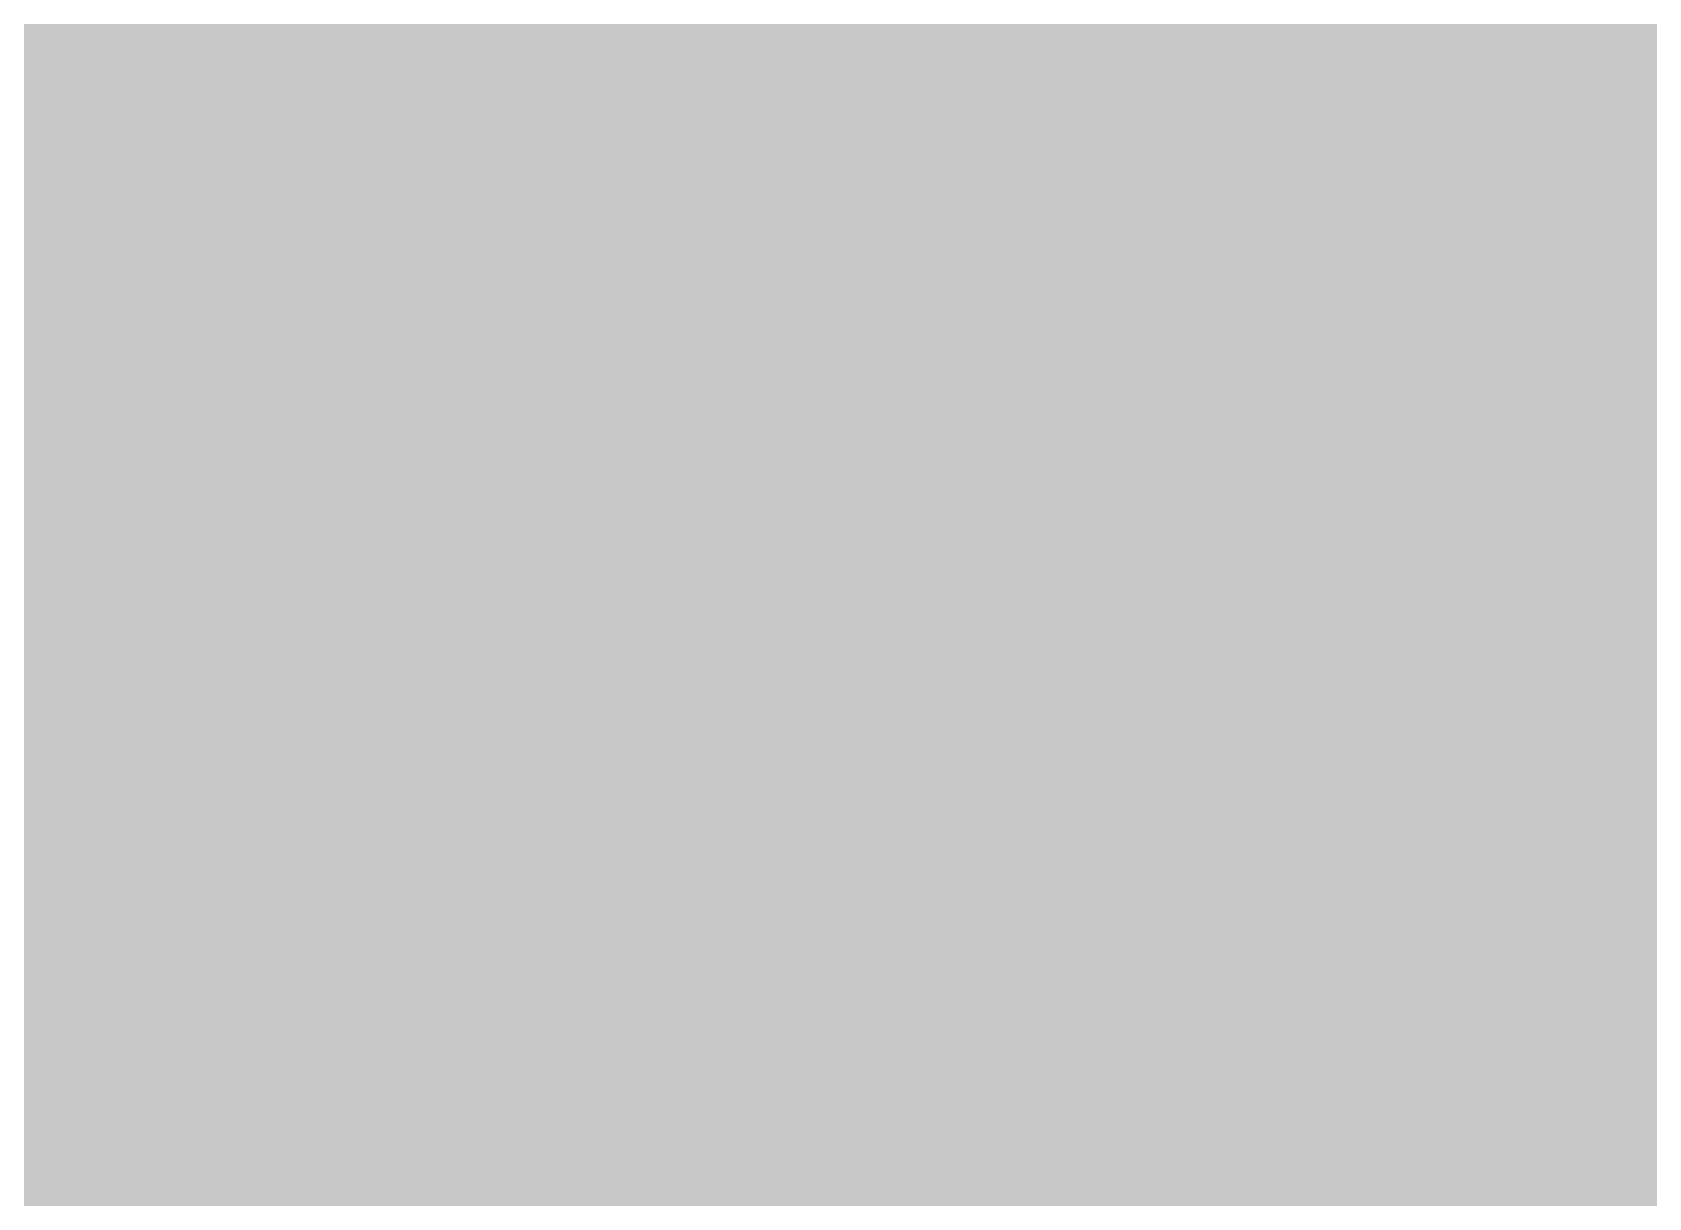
# Model space of a CAD drawing. Header units: inches. Extents: x 0 to 841, y 0 to 594.
# Drawn here: x 445.168 to 445.669, y 444.79 to 445.152 of the extents above; entities that cross this region are included whole.
import ezdxf

# ---------------------------------------------------------------- set-up
doc = ezdxf.new("R2010")
doc.units = ezdxf.units.IN
doc.layers.add('Sheet', color=255, linetype='Continuous')

msp = doc.modelspace()

# ---------------------------------------------------------------- linework, layer by layer
at = {"layer": 'Sheet'}
msp.add_lwpolyline([(444.74601, 445.00001, 0.508, 0.508, 1), (445.25401, 445.00001, 0.508, 0.508, 1)], format="xyseb", close=True, dxfattribs=at)
for points in [[(445.40571, 445.32033, 0.29972, 0.29972, 0), (445.42817, 445.29787, 0.29972, 0.29972, 0), (445.42817, 445.27541, 0.29972, 0.29972, 0), (445.45062, 445.25295, 0.29972, 0.29972, 0), (445.45062, 445.23049, 0.29972, 0.29972, 0), (445.47308, 445.20803, 0.29972, 0.29972, 0), (445.47308, 445.18557, 0.29972, 0.29972, 0), (445.49554, 445.16311, 0.29972, 0.29972, 0), (445.49554, 445.14065, 0.29972, 0.29972, 0), (445.49554, 445.11819, 0.29972, 0.29972, 0), (445.518, 445.09574, 0.29972, 0.29972, 0), (445.518, 445.07328, 0.29972, 0.29972, 0), (445.518, 445.02836, 0.29972, 0.29972, 0), (445.518, 445.0059, 0.29972, 0.29972, 0), (445.518, 444.98344, 0.29972, 0.29972, 0)], [(445.40571, 445.32033, 0.29972, 0.29972, 0), (445.42817, 445.29787, 0.29972, 0.29972, 0), (445.42817, 445.27541, 0.29972, 0.29972, 0), (445.45062, 445.25295, 0.29972, 0.29972, 0), (445.45062, 445.23049, 0.29972, 0.29972, 0), (445.47308, 445.20803, 0.29972, 0.29972, 0), (445.47308, 445.18557, 0.29972, 0.29972, 0), (445.49554, 445.16311, 0.29972, 0.29972, 0), (445.49554, 445.14065, 0.29972, 0.29972, 0), (445.49554, 445.11819, 0.29972, 0.29972, 0), (445.518, 445.09574, 0.29972, 0.29972, 0), (445.518, 445.07328, 0.29972, 0.29972, 0), (445.518, 445.02836, 0.29972, 0.29972, 0), (445.518, 445.0059, 0.29972, 0.29972, 0), (445.518, 444.98344, 0.29972, 0.29972, 0)], [(445.40571, 445.32033, 0.29972, 0.29972, 0), (445.42817, 445.29787, 0.29972, 0.29972, 0), (445.42817, 445.27541, 0.29972, 0.29972, 0), (445.45062, 445.25295, 0.29972, 0.29972, 0), (445.45062, 445.23049, 0.29972, 0.29972, 0), (445.47308, 445.20803, 0.29972, 0.29972, 0), (445.47308, 445.18557, 0.29972, 0.29972, 0), (445.49554, 445.16311, 0.29972, 0.29972, 0), (445.49554, 445.14065, 0.29972, 0.29972, 0), (445.49554, 445.11819, 0.29972, 0.29972, 0), (445.518, 445.09574, 0.29972, 0.29972, 0), (445.518, 445.07328, 0.29972, 0.29972, 0), (445.518, 445.02836, 0.29972, 0.29972, 0), (445.518, 445.0059, 0.29972, 0.29972, 0), (445.518, 444.98344, 0.29972, 0.29972, 0)], [(445.40571, 445.32033, 0.29972, 0.29972, 0), (445.42817, 445.29787, 0.29972, 0.29972, 0), (445.42817, 445.27541, 0.29972, 0.29972, 0), (445.45062, 445.25295, 0.29972, 0.29972, 0), (445.45062, 445.23049, 0.29972, 0.29972, 0), (445.47308, 445.20803, 0.29972, 0.29972, 0), (445.47308, 445.18557, 0.29972, 0.29972, 0), (445.49554, 445.16311, 0.29972, 0.29972, 0), (445.49554, 445.14065, 0.29972, 0.29972, 0), (445.49554, 445.11819, 0.29972, 0.29972, 0), (445.518, 445.09574, 0.29972, 0.29972, 0), (445.518, 445.07328, 0.29972, 0.29972, 0), (445.518, 445.02836, 0.29972, 0.29972, 0), (445.518, 445.0059, 0.29972, 0.29972, 0), (445.518, 444.98344, 0.29972, 0.29972, 0)], [(445.69766, 445.32033, 0.29972, 0.29972, 0), (445.69766, 445.27541, 0.29972, 0.29972, 0), (445.72012, 445.25295, 0.29972, 0.29972, 0), (445.72012, 445.20803, 0.29972, 0.29972, 0), (445.74258, 445.18557, 0.29972, 0.29972, 0), (445.74258, 445.14065, 0.29972, 0.29972, 0), (445.76503, 445.09574, 0.29972, 0.29972, 0), (445.76503, 445.07328, 0.29972, 0.29972, 0), (445.76503, 445.02836, 0.29972, 0.29972, 0), (445.76503, 444.98344, 0.29972, 0.29972, 0)], [(445.69766, 445.32033, 0.29972, 0.29972, 0), (445.69766, 445.27541, 0.29972, 0.29972, 0), (445.72012, 445.25295, 0.29972, 0.29972, 0), (445.72012, 445.20803, 0.29972, 0.29972, 0), (445.74258, 445.18557, 0.29972, 0.29972, 0), (445.74258, 445.14065, 0.29972, 0.29972, 0), (445.76503, 445.09574, 0.29972, 0.29972, 0), (445.76503, 445.07328, 0.29972, 0.29972, 0), (445.76503, 445.02836, 0.29972, 0.29972, 0), (445.76503, 444.98344, 0.29972, 0.29972, 0)], [(445.69766, 445.32033, 0.29972, 0.29972, 0), (445.69766, 445.27541, 0.29972, 0.29972, 0), (445.72012, 445.25295, 0.29972, 0.29972, 0), (445.72012, 445.20803, 0.29972, 0.29972, 0), (445.74258, 445.18557, 0.29972, 0.29972, 0), (445.74258, 445.14065, 0.29972, 0.29972, 0), (445.76503, 445.09574, 0.29972, 0.29972, 0), (445.76503, 445.07328, 0.29972, 0.29972, 0), (445.76503, 445.02836, 0.29972, 0.29972, 0), (445.76503, 444.98344, 0.29972, 0.29972, 0)], [(445.69766, 445.32033, 0.29972, 0.29972, 0), (445.69766, 445.27541, 0.29972, 0.29972, 0), (445.72012, 445.25295, 0.29972, 0.29972, 0), (445.72012, 445.20803, 0.29972, 0.29972, 0), (445.74258, 445.18557, 0.29972, 0.29972, 0), (445.74258, 445.14065, 0.29972, 0.29972, 0), (445.76503, 445.09574, 0.29972, 0.29972, 0), (445.76503, 445.07328, 0.29972, 0.29972, 0), (445.76503, 445.02836, 0.29972, 0.29972, 0), (445.76503, 444.98344, 0.29972, 0.29972, 0)], [(445.69766, 445.32033, 0.29972, 0.29972, 0), (445.69766, 445.27541, 0.29972, 0.29972, 0), (445.72012, 445.25295, 0.29972, 0.29972, 0), (445.72012, 445.20803, 0.29972, 0.29972, 0), (445.74258, 445.18557, 0.29972, 0.29972, 0), (445.74258, 445.14065, 0.29972, 0.29972, 0), (445.76503, 445.09574, 0.29972, 0.29972, 0), (445.76503, 445.07328, 0.29972, 0.29972, 0), (445.76503, 445.02836, 0.29972, 0.29972, 0), (445.76503, 444.98344, 0.29972, 0.29972, 0)], [(445.69766, 445.32033, 0.29972, 0.29972, 0), (445.69766, 445.27541, 0.29972, 0.29972, 0), (445.72012, 445.25295, 0.29972, 0.29972, 0), (445.72012, 445.20803, 0.29972, 0.29972, 0), (445.74258, 445.18557, 0.29972, 0.29972, 0), (445.74258, 445.14065, 0.29972, 0.29972, 0), (445.76503, 445.09574, 0.29972, 0.29972, 0), (445.76503, 445.07328, 0.29972, 0.29972, 0), (445.76503, 445.02836, 0.29972, 0.29972, 0), (445.76503, 444.98344, 0.29972, 0.29972, 0)], [(445.69766, 445.32033, 0.29972, 0.29972, 0), (445.69766, 445.27541, 0.29972, 0.29972, 0), (445.72012, 445.25295, 0.29972, 0.29972, 0), (445.72012, 445.20803, 0.29972, 0.29972, 0), (445.74258, 445.18557, 0.29972, 0.29972, 0), (445.74258, 445.14065, 0.29972, 0.29972, 0), (445.76503, 445.09574, 0.29972, 0.29972, 0), (445.76503, 445.07328, 0.29972, 0.29972, 0), (445.76503, 445.02836, 0.29972, 0.29972, 0), (445.76503, 444.98344, 0.29972, 0.29972, 0)], [(440.01584, 444.98344, 0.7493, 0.7493, 0), (445.00147, 444.98344, 0.7493, 0.7493, 0)], [(440.01584, 444.98344, 0.7493, 0.7493, 0), (445.00147, 444.98344, 0.7493, 0.7493, 0)], [(445.00147, 439.99751, 0.7493, 0.7493, 0), (445.00147, 444.98344, 0.7493, 0.7493, 0)], [(445.00147, 444.98344, 0.7493, 0.7493, 0), (450.50363, 444.98344, 0.7493, 0.7493, 0)], [(445.47308, 445.20803, 0.09906, 0.09906, 0), (445.47308, 445.18557, 0.09906, 0.09906, 0), (445.49554, 445.16311, 0.09906, 0.09906, 0), (445.49554, 445.14065, 0.09906, 0.09906, 0), (445.49554, 445.11819, 0.09906, 0.09906, 0), (445.518, 445.09574, 0.09906, 0.09906, 0), (445.518, 445.07328, 0.09906, 0.09906, 0), (445.518, 445.02836, 0.09906, 0.09906, 0), (445.518, 445.0059, 0.09906, 0.09906, 0), (445.518, 444.98344, 0.09906, 0.09906, 0)], [(445.47308, 445.20803, 0.09906, 0.09906, 0), (445.47308, 445.18557, 0.09906, 0.09906, 0), (445.49554, 445.16311, 0.09906, 0.09906, 0), (445.49554, 445.14065, 0.09906, 0.09906, 0), (445.49554, 445.11819, 0.09906, 0.09906, 0), (445.518, 445.09574, 0.09906, 0.09906, 0), (445.518, 445.07328, 0.09906, 0.09906, 0), (445.518, 445.02836, 0.09906, 0.09906, 0), (445.518, 445.0059, 0.09906, 0.09906, 0), (445.518, 444.98344, 0.09906, 0.09906, 0)], [(445.47308, 445.20803, 0.09906, 0.09906, 0), (445.47308, 445.18557, 0.09906, 0.09906, 0), (445.49554, 445.16311, 0.09906, 0.09906, 0), (445.49554, 445.14065, 0.09906, 0.09906, 0), (445.49554, 445.11819, 0.09906, 0.09906, 0), (445.518, 445.09574, 0.09906, 0.09906, 0), (445.518, 445.07328, 0.09906, 0.09906, 0), (445.518, 445.02836, 0.09906, 0.09906, 0), (445.518, 445.0059, 0.09906, 0.09906, 0), (445.518, 444.98344, 0.09906, 0.09906, 0)], [(445.47308, 445.20803, 0.09906, 0.09906, 0), (445.47308, 445.18557, 0.09906, 0.09906, 0), (445.49554, 445.16311, 0.09906, 0.09906, 0), (445.49554, 445.14065, 0.09906, 0.09906, 0), (445.49554, 445.11819, 0.09906, 0.09906, 0), (445.518, 445.09574, 0.09906, 0.09906, 0), (445.518, 445.07328, 0.09906, 0.09906, 0), (445.518, 445.02836, 0.09906, 0.09906, 0), (445.518, 445.0059, 0.09906, 0.09906, 0), (445.518, 444.98344, 0.09906, 0.09906, 0)], [(450.00956, 444.98344, 0.29972, 0.29972, 0), (445.00147, 444.98344, 0.29972, 0.29972, 0)], [(445.518, 444.98344, 0.29972, 0.29972, 0), (445.518, 444.96098, 0.29972, 0.29972, 0), (445.518, 444.93852, 0.29972, 0.29972, 0), (445.518, 444.91606, 0.29972, 0.29972, 0), (445.518, 444.8936, 0.29972, 0.29972, 0), (445.49554, 444.87114, 0.29972, 0.29972, 0), (445.49554, 444.84868, 0.29972, 0.29972, 0), (445.49554, 444.80377, 0.29972, 0.29972, 0), (445.47308, 444.78131, 0.29972, 0.29972, 0), (445.47308, 444.78131, 0.29972, 0.29972, 0), (445.45062, 444.75885, 0.29972, 0.29972, 0), (445.45062, 444.73639, 0.29972, 0.29972, 0), (445.42817, 444.71393, 0.29972, 0.29972, 0), (445.42817, 444.69147, 0.29972, 0.29972, 0), (445.40571, 444.66901, 0.29972, 0.29972, 0), (445.38325, 444.64655, 0.29972, 0.29972, 0), (445.36079, 444.64655, 0.29972, 0.29972, 0), (445.36079, 444.62409, 0.29972, 0.29972, 0)], [(445.518, 444.98344, 0.29972, 0.29972, 0), (445.518, 444.96098, 0.29972, 0.29972, 0), (445.518, 444.93852, 0.29972, 0.29972, 0), (445.518, 444.91606, 0.29972, 0.29972, 0), (445.518, 444.8936, 0.29972, 0.29972, 0), (445.49554, 444.87114, 0.29972, 0.29972, 0), (445.49554, 444.84868, 0.29972, 0.29972, 0), (445.49554, 444.80377, 0.29972, 0.29972, 0), (445.47308, 444.78131, 0.29972, 0.29972, 0), (445.47308, 444.78131, 0.29972, 0.29972, 0), (445.45062, 444.75885, 0.29972, 0.29972, 0), (445.45062, 444.73639, 0.29972, 0.29972, 0), (445.42817, 444.71393, 0.29972, 0.29972, 0), (445.42817, 444.69147, 0.29972, 0.29972, 0), (445.40571, 444.66901, 0.29972, 0.29972, 0), (445.38325, 444.64655, 0.29972, 0.29972, 0), (445.36079, 444.64655, 0.29972, 0.29972, 0), (445.36079, 444.62409, 0.29972, 0.29972, 0)], [(445.518, 444.98344, 0.29972, 0.29972, 0), (445.518, 444.96098, 0.29972, 0.29972, 0), (445.518, 444.93852, 0.29972, 0.29972, 0), (445.518, 444.91606, 0.29972, 0.29972, 0), (445.518, 444.8936, 0.29972, 0.29972, 0), (445.49554, 444.87114, 0.29972, 0.29972, 0), (445.49554, 444.84868, 0.29972, 0.29972, 0), (445.49554, 444.80377, 0.29972, 0.29972, 0), (445.47308, 444.78131, 0.29972, 0.29972, 0), (445.47308, 444.78131, 0.29972, 0.29972, 0), (445.45062, 444.75885, 0.29972, 0.29972, 0), (445.45062, 444.73639, 0.29972, 0.29972, 0), (445.42817, 444.71393, 0.29972, 0.29972, 0), (445.42817, 444.69147, 0.29972, 0.29972, 0), (445.40571, 444.66901, 0.29972, 0.29972, 0), (445.38325, 444.64655, 0.29972, 0.29972, 0), (445.36079, 444.64655, 0.29972, 0.29972, 0), (445.36079, 444.62409, 0.29972, 0.29972, 0)], [(445.518, 444.98344, 0.29972, 0.29972, 0), (445.518, 444.96098, 0.29972, 0.29972, 0), (445.518, 444.93852, 0.29972, 0.29972, 0), (445.518, 444.91606, 0.29972, 0.29972, 0), (445.518, 444.8936, 0.29972, 0.29972, 0), (445.49554, 444.87114, 0.29972, 0.29972, 0), (445.49554, 444.84868, 0.29972, 0.29972, 0), (445.49554, 444.80377, 0.29972, 0.29972, 0), (445.47308, 444.78131, 0.29972, 0.29972, 0), (445.47308, 444.78131, 0.29972, 0.29972, 0), (445.45062, 444.75885, 0.29972, 0.29972, 0), (445.45062, 444.73639, 0.29972, 0.29972, 0), (445.42817, 444.71393, 0.29972, 0.29972, 0), (445.42817, 444.69147, 0.29972, 0.29972, 0), (445.40571, 444.66901, 0.29972, 0.29972, 0), (445.38325, 444.64655, 0.29972, 0.29972, 0), (445.36079, 444.64655, 0.29972, 0.29972, 0), (445.36079, 444.62409, 0.29972, 0.29972, 0)], [(445.518, 444.98344, 0.29972, 0.29972, 0), (445.518, 444.98344, 0.29972, 0.29972, 0), (445.518, 444.98344, 0.29972, 0.29972, 0), (445.518, 444.98344, 0.29972, 0.29972, 0), (445.518, 444.98344, 0.29972, 0.29972, 0), (445.518, 444.98344, 0.29972, 0.29972, 0), (445.518, 444.98344, 0.29972, 0.29972, 0), (445.518, 444.98344, 0.29972, 0.29972, 0), (445.518, 444.98344, 0.29972, 0.29972, 0), (445.518, 444.98344, 0.29972, 0.29972, 0), (445.518, 444.98344, 0.29972, 0.29972, 0), (445.518, 444.98344, 0.29972, 0.29972, 0), (445.518, 444.98344, 0.29972, 0.29972, 0), (445.518, 444.98344, 0.29972, 0.29972, 0), (445.518, 444.98344, 0.29972, 0.29972, 0), (445.518, 444.98344, 0.29972, 0.29972, 0), (445.518, 444.98344, 0.29972, 0.29972, 0), (445.518, 444.98344, 0.29972, 0.29972, 0), (445.518, 444.98344, 0.29972, 0.29972, 0), (445.518, 444.98344, 0.29972, 0.29972, 0), (445.518, 444.98344, 0.29972, 0.29972, 0), (445.518, 444.98344, 0.29972, 0.29972, 0), (445.518, 444.98344, 0.29972, 0.29972, 0), (445.518, 444.98344, 0.29972, 0.29972, 0), (445.518, 444.98344, 0.29972, 0.29972, 0), (445.518, 444.98344, 0.29972, 0.29972, 0), (445.518, 444.98344, 0.29972, 0.29972, 0), (445.518, 444.98344, 0.29972, 0.29972, 0), (445.518, 444.98344, 0.29972, 0.29972, 0), (445.518, 444.98344, 0.29972, 0.29972, 0), (445.518, 444.98344, 0.29972, 0.29972, 0), (445.518, 444.98344, 0.29972, 0.29972, 0), (445.518, 444.98344, 0.29972, 0.29972, 0)], [(445.518, 444.98344, 0.29972, 0.29972, 0), (445.518, 444.98344, 0.29972, 0.29972, 0)], [(445.518, 444.98344, 0.29972, 0.29972, 0), (445.518, 444.98344, 0.29972, 0.29972, 0), (445.518, 444.98344, 0.29972, 0.29972, 0), (445.518, 444.98344, 0.29972, 0.29972, 0), (445.518, 444.98344, 0.29972, 0.29972, 0), (445.518, 444.98344, 0.29972, 0.29972, 0), (445.518, 444.98344, 0.29972, 0.29972, 0), (445.518, 444.98344, 0.29972, 0.29972, 0), (445.518, 444.98344, 0.29972, 0.29972, 0), (445.518, 444.98344, 0.29972, 0.29972, 0), (445.518, 444.98344, 0.29972, 0.29972, 0), (445.518, 444.98344, 0.29972, 0.29972, 0), (445.518, 444.98344, 0.29972, 0.29972, 0), (445.518, 444.98344, 0.29972, 0.29972, 0), (445.518, 444.98344, 0.29972, 0.29972, 0), (445.518, 444.98344, 0.29972, 0.29972, 0), (445.518, 444.98344, 0.29972, 0.29972, 0), (445.518, 444.98344, 0.29972, 0.29972, 0), (445.518, 444.98344, 0.29972, 0.29972, 0), (445.518, 444.98344, 0.29972, 0.29972, 0), (445.518, 444.98344, 0.29972, 0.29972, 0), (445.518, 444.98344, 0.29972, 0.29972, 0), (445.518, 444.98344, 0.29972, 0.29972, 0), (445.518, 444.98344, 0.29972, 0.29972, 0), (445.518, 444.98344, 0.29972, 0.29972, 0), (445.518, 444.98344, 0.29972, 0.29972, 0), (445.518, 444.98344, 0.29972, 0.29972, 0), (445.518, 444.98344, 0.29972, 0.29972, 0), (445.518, 444.98344, 0.29972, 0.29972, 0), (445.518, 444.98344, 0.29972, 0.29972, 0), (445.518, 444.98344, 0.29972, 0.29972, 0), (445.518, 444.98344, 0.29972, 0.29972, 0), (445.518, 444.98344, 0.29972, 0.29972, 0)], [(445.518, 444.98344, 0.29972, 0.29972, 0), (445.518, 444.98344, 0.29972, 0.29972, 0)], [(445.518, 444.98344, 0.29972, 0.29972, 0), (445.518, 444.98344, 0.29972, 0.29972, 0), (445.518, 444.98344, 0.29972, 0.29972, 0), (445.518, 444.98344, 0.29972, 0.29972, 0), (445.518, 444.98344, 0.29972, 0.29972, 0), (445.518, 444.98344, 0.29972, 0.29972, 0), (445.518, 444.98344, 0.29972, 0.29972, 0), (445.518, 444.98344, 0.29972, 0.29972, 0), (445.518, 444.98344, 0.29972, 0.29972, 0), (445.518, 444.98344, 0.29972, 0.29972, 0), (445.518, 444.98344, 0.29972, 0.29972, 0), (445.518, 444.98344, 0.29972, 0.29972, 0), (445.518, 444.98344, 0.29972, 0.29972, 0), (445.518, 444.98344, 0.29972, 0.29972, 0), (445.518, 444.98344, 0.29972, 0.29972, 0), (445.518, 444.98344, 0.29972, 0.29972, 0), (445.518, 444.98344, 0.29972, 0.29972, 0), (445.518, 444.98344, 0.29972, 0.29972, 0), (445.518, 444.98344, 0.29972, 0.29972, 0), (445.518, 444.98344, 0.29972, 0.29972, 0), (445.518, 444.98344, 0.29972, 0.29972, 0), (445.518, 444.98344, 0.29972, 0.29972, 0), (445.518, 444.98344, 0.29972, 0.29972, 0), (445.518, 444.98344, 0.29972, 0.29972, 0), (445.518, 444.98344, 0.29972, 0.29972, 0), (445.518, 444.98344, 0.29972, 0.29972, 0), (445.518, 444.98344, 0.29972, 0.29972, 0), (445.518, 444.98344, 0.29972, 0.29972, 0), (445.518, 444.98344, 0.29972, 0.29972, 0), (445.518, 444.98344, 0.29972, 0.29972, 0), (445.518, 444.98344, 0.29972, 0.29972, 0), (445.518, 444.98344, 0.29972, 0.29972, 0), (445.518, 444.98344, 0.29972, 0.29972, 0)], [(445.518, 444.98344, 0.29972, 0.29972, 0), (445.518, 444.98344, 0.29972, 0.29972, 0)], [(445.518, 444.98344, 0.29972, 0.29972, 0), (445.518, 444.98344, 0.29972, 0.29972, 0), (445.518, 444.98344, 0.29972, 0.29972, 0), (445.518, 444.98344, 0.29972, 0.29972, 0), (445.518, 444.98344, 0.29972, 0.29972, 0), (445.518, 444.98344, 0.29972, 0.29972, 0), (445.518, 444.98344, 0.29972, 0.29972, 0), (445.518, 444.98344, 0.29972, 0.29972, 0), (445.518, 444.98344, 0.29972, 0.29972, 0), (445.518, 444.98344, 0.29972, 0.29972, 0), (445.518, 444.98344, 0.29972, 0.29972, 0), (445.518, 444.98344, 0.29972, 0.29972, 0), (445.518, 444.98344, 0.29972, 0.29972, 0), (445.518, 444.98344, 0.29972, 0.29972, 0), (445.518, 444.98344, 0.29972, 0.29972, 0), (445.518, 444.98344, 0.29972, 0.29972, 0), (445.518, 444.98344, 0.29972, 0.29972, 0), (445.518, 444.98344, 0.29972, 0.29972, 0), (445.518, 444.98344, 0.29972, 0.29972, 0), (445.518, 444.98344, 0.29972, 0.29972, 0), (445.518, 444.98344, 0.29972, 0.29972, 0), (445.518, 444.98344, 0.29972, 0.29972, 0), (445.518, 444.98344, 0.29972, 0.29972, 0), (445.518, 444.98344, 0.29972, 0.29972, 0), (445.518, 444.98344, 0.29972, 0.29972, 0), (445.518, 444.98344, 0.29972, 0.29972, 0), (445.518, 444.98344, 0.29972, 0.29972, 0), (445.518, 444.98344, 0.29972, 0.29972, 0), (445.518, 444.98344, 0.29972, 0.29972, 0), (445.518, 444.98344, 0.29972, 0.29972, 0), (445.518, 444.98344, 0.29972, 0.29972, 0), (445.518, 444.98344, 0.29972, 0.29972, 0), (445.518, 444.98344, 0.29972, 0.29972, 0)], [(445.518, 444.98344, 0.29972, 0.29972, 0), (445.518, 444.98344, 0.29972, 0.29972, 0)], [(445.76503, 444.98344, 0.29972, 0.29972, 0), (445.76503, 444.93852, 0.29972, 0.29972, 0), (445.76503, 444.91606, 0.29972, 0.29972, 0), (445.76503, 444.87114, 0.29972, 0.29972, 0), (445.74258, 444.82623, 0.29972, 0.29972, 0), (445.74258, 444.80377, 0.29972, 0.29972, 0), (445.72012, 444.75885, 0.29972, 0.29972, 0), (445.72012, 444.73639, 0.29972, 0.29972, 0), (445.69766, 444.69147, 0.29972, 0.29972, 0), (445.69766, 444.66901, 0.29972, 0.29972, 0), (445.6752, 444.62409, 0.29972, 0.29972, 0)], [(445.76503, 444.98344, 0.29972, 0.29972, 0), (445.76503, 444.93852, 0.29972, 0.29972, 0), (445.76503, 444.91606, 0.29972, 0.29972, 0), (445.76503, 444.87114, 0.29972, 0.29972, 0), (445.74258, 444.82623, 0.29972, 0.29972, 0), (445.74258, 444.80377, 0.29972, 0.29972, 0), (445.72012, 444.75885, 0.29972, 0.29972, 0), (445.72012, 444.73639, 0.29972, 0.29972, 0), (445.69766, 444.69147, 0.29972, 0.29972, 0), (445.69766, 444.66901, 0.29972, 0.29972, 0), (445.6752, 444.62409, 0.29972, 0.29972, 0)], [(445.76503, 444.98344, 0.29972, 0.29972, 0), (445.76503, 444.93852, 0.29972, 0.29972, 0), (445.76503, 444.91606, 0.29972, 0.29972, 0), (445.76503, 444.87114, 0.29972, 0.29972, 0), (445.74258, 444.82623, 0.29972, 0.29972, 0), (445.74258, 444.80377, 0.29972, 0.29972, 0), (445.72012, 444.75885, 0.29972, 0.29972, 0), (445.72012, 444.73639, 0.29972, 0.29972, 0), (445.69766, 444.69147, 0.29972, 0.29972, 0), (445.69766, 444.66901, 0.29972, 0.29972, 0), (445.6752, 444.62409, 0.29972, 0.29972, 0)], [(445.76503, 444.98344, 0.29972, 0.29972, 0), (445.76503, 444.93852, 0.29972, 0.29972, 0), (445.76503, 444.91606, 0.29972, 0.29972, 0), (445.76503, 444.87114, 0.29972, 0.29972, 0), (445.74258, 444.82623, 0.29972, 0.29972, 0), (445.74258, 444.80377, 0.29972, 0.29972, 0), (445.72012, 444.75885, 0.29972, 0.29972, 0), (445.72012, 444.73639, 0.29972, 0.29972, 0), (445.69766, 444.69147, 0.29972, 0.29972, 0), (445.69766, 444.66901, 0.29972, 0.29972, 0), (445.6752, 444.62409, 0.29972, 0.29972, 0)], [(445.76503, 444.98344, 0.29972, 0.29972, 0), (445.76503, 444.93852, 0.29972, 0.29972, 0), (445.76503, 444.91606, 0.29972, 0.29972, 0), (445.76503, 444.87114, 0.29972, 0.29972, 0), (445.74258, 444.82623, 0.29972, 0.29972, 0), (445.74258, 444.80377, 0.29972, 0.29972, 0), (445.72012, 444.75885, 0.29972, 0.29972, 0), (445.72012, 444.73639, 0.29972, 0.29972, 0), (445.69766, 444.69147, 0.29972, 0.29972, 0), (445.69766, 444.66901, 0.29972, 0.29972, 0), (445.6752, 444.62409, 0.29972, 0.29972, 0)], [(445.76503, 444.98344, 0.29972, 0.29972, 0), (445.76503, 444.93852, 0.29972, 0.29972, 0), (445.76503, 444.91606, 0.29972, 0.29972, 0), (445.76503, 444.87114, 0.29972, 0.29972, 0), (445.74258, 444.82623, 0.29972, 0.29972, 0), (445.74258, 444.80377, 0.29972, 0.29972, 0), (445.72012, 444.75885, 0.29972, 0.29972, 0), (445.72012, 444.73639, 0.29972, 0.29972, 0), (445.69766, 444.69147, 0.29972, 0.29972, 0), (445.69766, 444.66901, 0.29972, 0.29972, 0), (445.6752, 444.62409, 0.29972, 0.29972, 0)], [(445.76503, 444.98344, 0.29972, 0.29972, 0), (445.76503, 444.93852, 0.29972, 0.29972, 0), (445.76503, 444.91606, 0.29972, 0.29972, 0), (445.76503, 444.87114, 0.29972, 0.29972, 0), (445.74258, 444.82623, 0.29972, 0.29972, 0), (445.74258, 444.80377, 0.29972, 0.29972, 0), (445.72012, 444.75885, 0.29972, 0.29972, 0), (445.72012, 444.73639, 0.29972, 0.29972, 0), (445.69766, 444.69147, 0.29972, 0.29972, 0), (445.69766, 444.66901, 0.29972, 0.29972, 0), (445.6752, 444.62409, 0.29972, 0.29972, 0)], [(445.76503, 444.98344, 0.29972, 0.29972, 0), (445.76503, 444.98344, 0.29972, 0.29972, 0), (445.76503, 444.98344, 0.29972, 0.29972, 0), (445.76503, 444.98344, 0.29972, 0.29972, 0), (445.76503, 444.98344, 0.29972, 0.29972, 0), (445.76503, 444.98344, 0.29972, 0.29972, 0), (445.76503, 444.98344, 0.29972, 0.29972, 0), (445.76503, 444.98344, 0.29972, 0.29972, 0), (445.76503, 444.98344, 0.29972, 0.29972, 0), (445.76503, 444.98344, 0.29972, 0.29972, 0), (445.76503, 444.98344, 0.29972, 0.29972, 0), (445.76503, 444.98344, 0.29972, 0.29972, 0), (445.76503, 444.98344, 0.29972, 0.29972, 0), (445.76503, 444.98344, 0.29972, 0.29972, 0), (445.76503, 444.98344, 0.29972, 0.29972, 0), (445.76503, 444.98344, 0.29972, 0.29972, 0), (445.76503, 444.98344, 0.29972, 0.29972, 0), (445.76503, 444.98344, 0.29972, 0.29972, 0), (445.76503, 444.98344, 0.29972, 0.29972, 0), (445.76503, 444.98344, 0.29972, 0.29972, 0), (445.76503, 444.98344, 0.29972, 0.29972, 0), (445.76503, 444.98344, 0.29972, 0.29972, 0), (445.76503, 444.98344, 0.29972, 0.29972, 0), (445.76503, 444.98344, 0.29972, 0.29972, 0), (445.76503, 444.98344, 0.29972, 0.29972, 0), (445.76503, 444.98344, 0.29972, 0.29972, 0), (445.76503, 444.98344, 0.29972, 0.29972, 0), (445.76503, 444.98344, 0.29972, 0.29972, 0), (445.76503, 444.98344, 0.29972, 0.29972, 0), (445.76503, 444.98344, 0.29972, 0.29972, 0), (445.76503, 444.98344, 0.29972, 0.29972, 0), (445.76503, 444.98344, 0.29972, 0.29972, 0), (445.76503, 444.98344, 0.29972, 0.29972, 0)], [(445.76503, 444.98344, 0.29972, 0.29972, 0), (445.76503, 444.98344, 0.29972, 0.29972, 0)], [(445.76503, 444.98344, 0.29972, 0.29972, 0), (445.76503, 444.98344, 0.29972, 0.29972, 0), (445.76503, 444.98344, 0.29972, 0.29972, 0), (445.76503, 444.98344, 0.29972, 0.29972, 0), (445.76503, 444.98344, 0.29972, 0.29972, 0), (445.76503, 444.98344, 0.29972, 0.29972, 0), (445.76503, 444.98344, 0.29972, 0.29972, 0), (445.76503, 444.98344, 0.29972, 0.29972, 0), (445.76503, 444.98344, 0.29972, 0.29972, 0), (445.76503, 444.98344, 0.29972, 0.29972, 0), (445.76503, 444.98344, 0.29972, 0.29972, 0), (445.76503, 444.98344, 0.29972, 0.29972, 0), (445.76503, 444.98344, 0.29972, 0.29972, 0), (445.76503, 444.98344, 0.29972, 0.29972, 0), (445.76503, 444.98344, 0.29972, 0.29972, 0), (445.76503, 444.98344, 0.29972, 0.29972, 0), (445.76503, 444.98344, 0.29972, 0.29972, 0), (445.76503, 444.98344, 0.29972, 0.29972, 0), (445.76503, 444.98344, 0.29972, 0.29972, 0), (445.76503, 444.98344, 0.29972, 0.29972, 0), (445.76503, 444.98344, 0.29972, 0.29972, 0), (445.76503, 444.98344, 0.29972, 0.29972, 0), (445.76503, 444.98344, 0.29972, 0.29972, 0), (445.76503, 444.98344, 0.29972, 0.29972, 0), (445.76503, 444.98344, 0.29972, 0.29972, 0), (445.76503, 444.98344, 0.29972, 0.29972, 0), (445.76503, 444.98344, 0.29972, 0.29972, 0), (445.76503, 444.98344, 0.29972, 0.29972, 0), (445.76503, 444.98344, 0.29972, 0.29972, 0), (445.76503, 444.98344, 0.29972, 0.29972, 0), (445.76503, 444.98344, 0.29972, 0.29972, 0), (445.76503, 444.98344, 0.29972, 0.29972, 0), (445.76503, 444.98344, 0.29972, 0.29972, 0)], [(445.76503, 444.98344, 0.29972, 0.29972, 0), (445.76503, 444.98344, 0.29972, 0.29972, 0)], [(445.76503, 444.98344, 0.29972, 0.29972, 0), (445.76503, 444.98344, 0.29972, 0.29972, 0), (445.76503, 444.98344, 0.29972, 0.29972, 0), (445.76503, 444.98344, 0.29972, 0.29972, 0), (445.76503, 444.98344, 0.29972, 0.29972, 0), (445.76503, 444.98344, 0.29972, 0.29972, 0), (445.76503, 444.98344, 0.29972, 0.29972, 0), (445.76503, 444.98344, 0.29972, 0.29972, 0), (445.76503, 444.98344, 0.29972, 0.29972, 0), (445.76503, 444.98344, 0.29972, 0.29972, 0), (445.76503, 444.98344, 0.29972, 0.29972, 0), (445.76503, 444.98344, 0.29972, 0.29972, 0), (445.76503, 444.98344, 0.29972, 0.29972, 0), (445.76503, 444.98344, 0.29972, 0.29972, 0), (445.76503, 444.98344, 0.29972, 0.29972, 0), (445.76503, 444.98344, 0.29972, 0.29972, 0), (445.76503, 444.98344, 0.29972, 0.29972, 0), (445.76503, 444.98344, 0.29972, 0.29972, 0), (445.76503, 444.98344, 0.29972, 0.29972, 0), (445.76503, 444.98344, 0.29972, 0.29972, 0), (445.76503, 444.98344, 0.29972, 0.29972, 0), (445.76503, 444.98344, 0.29972, 0.29972, 0), (445.76503, 444.98344, 0.29972, 0.29972, 0), (445.76503, 444.98344, 0.29972, 0.29972, 0), (445.76503, 444.98344, 0.29972, 0.29972, 0), (445.76503, 444.98344, 0.29972, 0.29972, 0), (445.76503, 444.98344, 0.29972, 0.29972, 0), (445.76503, 444.98344, 0.29972, 0.29972, 0), (445.76503, 444.98344, 0.29972, 0.29972, 0), (445.76503, 444.98344, 0.29972, 0.29972, 0), (445.76503, 444.98344, 0.29972, 0.29972, 0), (445.76503, 444.98344, 0.29972, 0.29972, 0), (445.76503, 444.98344, 0.29972, 0.29972, 0)], [(445.76503, 444.98344, 0.29972, 0.29972, 0), (445.76503, 444.98344, 0.29972, 0.29972, 0)], [(445.76503, 444.98344, 0.29972, 0.29972, 0), (445.76503, 444.98344, 0.29972, 0.29972, 0), (445.76503, 444.98344, 0.29972, 0.29972, 0), (445.76503, 444.98344, 0.29972, 0.29972, 0), (445.76503, 444.98344, 0.29972, 0.29972, 0), (445.76503, 444.98344, 0.29972, 0.29972, 0), (445.76503, 444.98344, 0.29972, 0.29972, 0), (445.76503, 444.98344, 0.29972, 0.29972, 0), (445.76503, 444.98344, 0.29972, 0.29972, 0), (445.76503, 444.98344, 0.29972, 0.29972, 0), (445.76503, 444.98344, 0.29972, 0.29972, 0), (445.76503, 444.98344, 0.29972, 0.29972, 0), (445.76503, 444.98344, 0.29972, 0.29972, 0), (445.76503, 444.98344, 0.29972, 0.29972, 0), (445.76503, 444.98344, 0.29972, 0.29972, 0), (445.76503, 444.98344, 0.29972, 0.29972, 0), (445.76503, 444.98344, 0.29972, 0.29972, 0), (445.76503, 444.98344, 0.29972, 0.29972, 0), (445.76503, 444.98344, 0.29972, 0.29972, 0), (445.76503, 444.98344, 0.29972, 0.29972, 0), (445.76503, 444.98344, 0.29972, 0.29972, 0), (445.76503, 444.98344, 0.29972, 0.29972, 0), (445.76503, 444.98344, 0.29972, 0.29972, 0), (445.76503, 444.98344, 0.29972, 0.29972, 0), (445.76503, 444.98344, 0.29972, 0.29972, 0), (445.76503, 444.98344, 0.29972, 0.29972, 0), (445.76503, 444.98344, 0.29972, 0.29972, 0), (445.76503, 444.98344, 0.29972, 0.29972, 0), (445.76503, 444.98344, 0.29972, 0.29972, 0), (445.76503, 444.98344, 0.29972, 0.29972, 0), (445.76503, 444.98344, 0.29972, 0.29972, 0), (445.76503, 444.98344, 0.29972, 0.29972, 0), (445.76503, 444.98344, 0.29972, 0.29972, 0)], [(445.76503, 444.98344, 0.29972, 0.29972, 0), (445.76503, 444.98344, 0.29972, 0.29972, 0)], [(445.76503, 444.98344, 0.29972, 0.29972, 0), (445.76503, 444.98344, 0.29972, 0.29972, 0), (445.76503, 444.98344, 0.29972, 0.29972, 0), (445.76503, 444.98344, 0.29972, 0.29972, 0), (445.76503, 444.98344, 0.29972, 0.29972, 0), (445.76503, 444.98344, 0.29972, 0.29972, 0), (445.76503, 444.98344, 0.29972, 0.29972, 0), (445.76503, 444.98344, 0.29972, 0.29972, 0), (445.76503, 444.98344, 0.29972, 0.29972, 0), (445.76503, 444.98344, 0.29972, 0.29972, 0), (445.76503, 444.98344, 0.29972, 0.29972, 0), (445.76503, 444.98344, 0.29972, 0.29972, 0), (445.76503, 444.98344, 0.29972, 0.29972, 0), (445.76503, 444.98344, 0.29972, 0.29972, 0), (445.76503, 444.98344, 0.29972, 0.29972, 0), (445.76503, 444.98344, 0.29972, 0.29972, 0), (445.76503, 444.98344, 0.29972, 0.29972, 0), (445.76503, 444.98344, 0.29972, 0.29972, 0), (445.76503, 444.98344, 0.29972, 0.29972, 0), (445.76503, 444.98344, 0.29972, 0.29972, 0), (445.76503, 444.98344, 0.29972, 0.29972, 0), (445.76503, 444.98344, 0.29972, 0.29972, 0), (445.76503, 444.98344, 0.29972, 0.29972, 0), (445.76503, 444.98344, 0.29972, 0.29972, 0), (445.76503, 444.98344, 0.29972, 0.29972, 0), (445.76503, 444.98344, 0.29972, 0.29972, 0), (445.76503, 444.98344, 0.29972, 0.29972, 0), (445.76503, 444.98344, 0.29972, 0.29972, 0), (445.76503, 444.98344, 0.29972, 0.29972, 0), (445.76503, 444.98344, 0.29972, 0.29972, 0), (445.76503, 444.98344, 0.29972, 0.29972, 0), (445.76503, 444.98344, 0.29972, 0.29972, 0), (445.76503, 444.98344, 0.29972, 0.29972, 0)], [(445.76503, 444.98344, 0.29972, 0.29972, 0), (445.76503, 444.98344, 0.29972, 0.29972, 0)], [(445.76503, 444.98344, 0.29972, 0.29972, 0), (445.76503, 444.98344, 0.29972, 0.29972, 0), (445.76503, 444.98344, 0.29972, 0.29972, 0), (445.76503, 444.98344, 0.29972, 0.29972, 0), (445.76503, 444.98344, 0.29972, 0.29972, 0), (445.76503, 444.98344, 0.29972, 0.29972, 0), (445.76503, 444.98344, 0.29972, 0.29972, 0), (445.76503, 444.98344, 0.29972, 0.29972, 0), (445.76503, 444.98344, 0.29972, 0.29972, 0), (445.76503, 444.98344, 0.29972, 0.29972, 0), (445.76503, 444.98344, 0.29972, 0.29972, 0), (445.76503, 444.98344, 0.29972, 0.29972, 0), (445.76503, 444.98344, 0.29972, 0.29972, 0), (445.76503, 444.98344, 0.29972, 0.29972, 0), (445.76503, 444.98344, 0.29972, 0.29972, 0), (445.76503, 444.98344, 0.29972, 0.29972, 0), (445.76503, 444.98344, 0.29972, 0.29972, 0), (445.76503, 444.98344, 0.29972, 0.29972, 0), (445.76503, 444.98344, 0.29972, 0.29972, 0), (445.76503, 444.98344, 0.29972, 0.29972, 0), (445.76503, 444.98344, 0.29972, 0.29972, 0), (445.76503, 444.98344, 0.29972, 0.29972, 0), (445.76503, 444.98344, 0.29972, 0.29972, 0), (445.76503, 444.98344, 0.29972, 0.29972, 0), (445.76503, 444.98344, 0.29972, 0.29972, 0), (445.76503, 444.98344, 0.29972, 0.29972, 0), (445.76503, 444.98344, 0.29972, 0.29972, 0), (445.76503, 444.98344, 0.29972, 0.29972, 0), (445.76503, 444.98344, 0.29972, 0.29972, 0), (445.76503, 444.98344, 0.29972, 0.29972, 0), (445.76503, 444.98344, 0.29972, 0.29972, 0), (445.76503, 444.98344, 0.29972, 0.29972, 0), (445.76503, 444.98344, 0.29972, 0.29972, 0)], [(445.76503, 444.98344, 0.29972, 0.29972, 0), (445.76503, 444.98344, 0.29972, 0.29972, 0)], [(445.76503, 444.98344, 0.29972, 0.29972, 0), (445.76503, 444.98344, 0.29972, 0.29972, 0), (445.76503, 444.98344, 0.29972, 0.29972, 0), (445.76503, 444.98344, 0.29972, 0.29972, 0), (445.76503, 444.98344, 0.29972, 0.29972, 0), (445.76503, 444.98344, 0.29972, 0.29972, 0), (445.76503, 444.98344, 0.29972, 0.29972, 0), (445.76503, 444.98344, 0.29972, 0.29972, 0), (445.76503, 444.98344, 0.29972, 0.29972, 0), (445.76503, 444.98344, 0.29972, 0.29972, 0), (445.76503, 444.98344, 0.29972, 0.29972, 0), (445.76503, 444.98344, 0.29972, 0.29972, 0), (445.76503, 444.98344, 0.29972, 0.29972, 0), (445.76503, 444.98344, 0.29972, 0.29972, 0), (445.76503, 444.98344, 0.29972, 0.29972, 0), (445.76503, 444.98344, 0.29972, 0.29972, 0), (445.76503, 444.98344, 0.29972, 0.29972, 0), (445.76503, 444.98344, 0.29972, 0.29972, 0), (445.76503, 444.98344, 0.29972, 0.29972, 0), (445.76503, 444.98344, 0.29972, 0.29972, 0), (445.76503, 444.98344, 0.29972, 0.29972, 0), (445.76503, 444.98344, 0.29972, 0.29972, 0), (445.76503, 444.98344, 0.29972, 0.29972, 0), (445.76503, 444.98344, 0.29972, 0.29972, 0), (445.76503, 444.98344, 0.29972, 0.29972, 0), (445.76503, 444.98344, 0.29972, 0.29972, 0), (445.76503, 444.98344, 0.29972, 0.29972, 0), (445.76503, 444.98344, 0.29972, 0.29972, 0), (445.76503, 444.98344, 0.29972, 0.29972, 0), (445.76503, 444.98344, 0.29972, 0.29972, 0), (445.76503, 444.98344, 0.29972, 0.29972, 0), (445.76503, 444.98344, 0.29972, 0.29972, 0), (445.76503, 444.98344, 0.29972, 0.29972, 0)], [(445.76503, 444.98344, 0.29972, 0.29972, 0), (445.76503, 444.98344, 0.29972, 0.29972, 0)], [(445.518, 444.98344, 0.09906, 0.09906, 0), (445.518, 444.96098, 0.09906, 0.09906, 0), (445.518, 444.93852, 0.09906, 0.09906, 0), (445.518, 444.91606, 0.09906, 0.09906, 0), (445.518, 444.8936, 0.09906, 0.09906, 0), (445.49554, 444.87114, 0.09906, 0.09906, 0), (445.49554, 444.84868, 0.09906, 0.09906, 0), (445.49554, 444.80377, 0.09906, 0.09906, 0), (445.47308, 444.78131, 0.09906, 0.09906, 0), (445.47308, 444.78131, 0.09906, 0.09906, 0), (445.45062, 444.75885, 0.09906, 0.09906, 0), (445.45062, 444.73639, 0.09906, 0.09906, 0)], [(445.518, 444.98344, 0.09906, 0.09906, 0), (445.518, 444.96098, 0.09906, 0.09906, 0), (445.518, 444.93852, 0.09906, 0.09906, 0), (445.518, 444.91606, 0.09906, 0.09906, 0), (445.518, 444.8936, 0.09906, 0.09906, 0), (445.49554, 444.87114, 0.09906, 0.09906, 0), (445.49554, 444.84868, 0.09906, 0.09906, 0), (445.49554, 444.80377, 0.09906, 0.09906, 0), (445.47308, 444.78131, 0.09906, 0.09906, 0), (445.47308, 444.78131, 0.09906, 0.09906, 0), (445.45062, 444.75885, 0.09906, 0.09906, 0), (445.45062, 444.73639, 0.09906, 0.09906, 0)], [(445.518, 444.98344, 0.09906, 0.09906, 0), (445.518, 444.96098, 0.09906, 0.09906, 0), (445.518, 444.93852, 0.09906, 0.09906, 0), (445.518, 444.91606, 0.09906, 0.09906, 0), (445.518, 444.8936, 0.09906, 0.09906, 0), (445.49554, 444.87114, 0.09906, 0.09906, 0), (445.49554, 444.84868, 0.09906, 0.09906, 0), (445.49554, 444.80377, 0.09906, 0.09906, 0), (445.47308, 444.78131, 0.09906, 0.09906, 0), (445.47308, 444.78131, 0.09906, 0.09906, 0), (445.45062, 444.75885, 0.09906, 0.09906, 0), (445.45062, 444.73639, 0.09906, 0.09906, 0)], [(445.518, 444.98344, 0.09906, 0.09906, 0), (445.518, 444.96098, 0.09906, 0.09906, 0), (445.518, 444.93852, 0.09906, 0.09906, 0), (445.518, 444.91606, 0.09906, 0.09906, 0), (445.518, 444.8936, 0.09906, 0.09906, 0), (445.49554, 444.87114, 0.09906, 0.09906, 0), (445.49554, 444.84868, 0.09906, 0.09906, 0), (445.49554, 444.80377, 0.09906, 0.09906, 0), (445.47308, 444.78131, 0.09906, 0.09906, 0), (445.47308, 444.78131, 0.09906, 0.09906, 0), (445.45062, 444.75885, 0.09906, 0.09906, 0), (445.45062, 444.73639, 0.09906, 0.09906, 0)], [(445.518, 444.98344, 0.09906, 0.09906, 0), (445.518, 444.98344, 0.09906, 0.09906, 0), (445.518, 444.98344, 0.09906, 0.09906, 0), (445.518, 444.98344, 0.09906, 0.09906, 0), (445.518, 444.98344, 0.09906, 0.09906, 0), (445.518, 444.98344, 0.09906, 0.09906, 0), (445.518, 444.98344, 0.09906, 0.09906, 0), (445.518, 444.98344, 0.09906, 0.09906, 0), (445.518, 444.98344, 0.09906, 0.09906, 0), (445.518, 444.98344, 0.09906, 0.09906, 0), (445.518, 444.98344, 0.09906, 0.09906, 0), (445.518, 444.98344, 0.09906, 0.09906, 0), (445.518, 444.98344, 0.09906, 0.09906, 0), (445.518, 444.98344, 0.09906, 0.09906, 0), (445.518, 444.98344, 0.09906, 0.09906, 0), (445.518, 444.98344, 0.09906, 0.09906, 0), (445.518, 444.98344, 0.09906, 0.09906, 0), (445.518, 444.98344, 0.09906, 0.09906, 0), (445.518, 444.98344, 0.09906, 0.09906, 0), (445.518, 444.98344, 0.09906, 0.09906, 0), (445.518, 444.98344, 0.09906, 0.09906, 0), (445.518, 444.98344, 0.09906, 0.09906, 0), (445.518, 444.98344, 0.09906, 0.09906, 0), (445.518, 444.98344, 0.09906, 0.09906, 0), (445.518, 444.98344, 0.09906, 0.09906, 0), (445.518, 444.98344, 0.09906, 0.09906, 0), (445.518, 444.98344, 0.09906, 0.09906, 0), (445.518, 444.98344, 0.09906, 0.09906, 0), (445.518, 444.98344, 0.09906, 0.09906, 0), (445.518, 444.98344, 0.09906, 0.09906, 0), (445.518, 444.98344, 0.09906, 0.09906, 0), (445.518, 444.98344, 0.09906, 0.09906, 0), (445.518, 444.98344, 0.09906, 0.09906, 0)], [(445.518, 444.98344, 0.09906, 0.09906, 0), (445.518, 444.98344, 0.09906, 0.09906, 0)], [(445.518, 444.98344, 0.09906, 0.09906, 0), (445.518, 444.98344, 0.09906, 0.09906, 0), (445.518, 444.98344, 0.09906, 0.09906, 0), (445.518, 444.98344, 0.09906, 0.09906, 0), (445.518, 444.98344, 0.09906, 0.09906, 0), (445.518, 444.98344, 0.09906, 0.09906, 0), (445.518, 444.98344, 0.09906, 0.09906, 0), (445.518, 444.98344, 0.09906, 0.09906, 0), (445.518, 444.98344, 0.09906, 0.09906, 0), (445.518, 444.98344, 0.09906, 0.09906, 0), (445.518, 444.98344, 0.09906, 0.09906, 0), (445.518, 444.98344, 0.09906, 0.09906, 0), (445.518, 444.98344, 0.09906, 0.09906, 0), (445.518, 444.98344, 0.09906, 0.09906, 0), (445.518, 444.98344, 0.09906, 0.09906, 0), (445.518, 444.98344, 0.09906, 0.09906, 0), (445.518, 444.98344, 0.09906, 0.09906, 0), (445.518, 444.98344, 0.09906, 0.09906, 0), (445.518, 444.98344, 0.09906, 0.09906, 0), (445.518, 444.98344, 0.09906, 0.09906, 0), (445.518, 444.98344, 0.09906, 0.09906, 0), (445.518, 444.98344, 0.09906, 0.09906, 0), (445.518, 444.98344, 0.09906, 0.09906, 0), (445.518, 444.98344, 0.09906, 0.09906, 0), (445.518, 444.98344, 0.09906, 0.09906, 0), (445.518, 444.98344, 0.09906, 0.09906, 0), (445.518, 444.98344, 0.09906, 0.09906, 0), (445.518, 444.98344, 0.09906, 0.09906, 0), (445.518, 444.98344, 0.09906, 0.09906, 0), (445.518, 444.98344, 0.09906, 0.09906, 0), (445.518, 444.98344, 0.09906, 0.09906, 0), (445.518, 444.98344, 0.09906, 0.09906, 0), (445.518, 444.98344, 0.09906, 0.09906, 0)], [(445.518, 444.98344, 0.09906, 0.09906, 0), (445.518, 444.98344, 0.09906, 0.09906, 0)], [(445.518, 444.98344, 0.09906, 0.09906, 0), (445.518, 444.98344, 0.09906, 0.09906, 0), (445.518, 444.98344, 0.09906, 0.09906, 0), (445.518, 444.98344, 0.09906, 0.09906, 0), (445.518, 444.98344, 0.09906, 0.09906, 0), (445.518, 444.98344, 0.09906, 0.09906, 0), (445.518, 444.98344, 0.09906, 0.09906, 0), (445.518, 444.98344, 0.09906, 0.09906, 0), (445.518, 444.98344, 0.09906, 0.09906, 0), (445.518, 444.98344, 0.09906, 0.09906, 0), (445.518, 444.98344, 0.09906, 0.09906, 0), (445.518, 444.98344, 0.09906, 0.09906, 0), (445.518, 444.98344, 0.09906, 0.09906, 0), (445.518, 444.98344, 0.09906, 0.09906, 0), (445.518, 444.98344, 0.09906, 0.09906, 0), (445.518, 444.98344, 0.09906, 0.09906, 0), (445.518, 444.98344, 0.09906, 0.09906, 0), (445.518, 444.98344, 0.09906, 0.09906, 0), (445.518, 444.98344, 0.09906, 0.09906, 0), (445.518, 444.98344, 0.09906, 0.09906, 0), (445.518, 444.98344, 0.09906, 0.09906, 0), (445.518, 444.98344, 0.09906, 0.09906, 0), (445.518, 444.98344, 0.09906, 0.09906, 0), (445.518, 444.98344, 0.09906, 0.09906, 0), (445.518, 444.98344, 0.09906, 0.09906, 0), (445.518, 444.98344, 0.09906, 0.09906, 0), (445.518, 444.98344, 0.09906, 0.09906, 0), (445.518, 444.98344, 0.09906, 0.09906, 0), (445.518, 444.98344, 0.09906, 0.09906, 0), (445.518, 444.98344, 0.09906, 0.09906, 0), (445.518, 444.98344, 0.09906, 0.09906, 0), (445.518, 444.98344, 0.09906, 0.09906, 0), (445.518, 444.98344, 0.09906, 0.09906, 0)], [(445.518, 444.98344, 0.09906, 0.09906, 0), (445.518, 444.98344, 0.09906, 0.09906, 0)], [(445.518, 444.98344, 0.09906, 0.09906, 0), (445.518, 444.98344, 0.09906, 0.09906, 0), (445.518, 444.98344, 0.09906, 0.09906, 0), (445.518, 444.98344, 0.09906, 0.09906, 0), (445.518, 444.98344, 0.09906, 0.09906, 0), (445.518, 444.98344, 0.09906, 0.09906, 0), (445.518, 444.98344, 0.09906, 0.09906, 0), (445.518, 444.98344, 0.09906, 0.09906, 0), (445.518, 444.98344, 0.09906, 0.09906, 0), (445.518, 444.98344, 0.09906, 0.09906, 0), (445.518, 444.98344, 0.09906, 0.09906, 0), (445.518, 444.98344, 0.09906, 0.09906, 0), (445.518, 444.98344, 0.09906, 0.09906, 0), (445.518, 444.98344, 0.09906, 0.09906, 0), (445.518, 444.98344, 0.09906, 0.09906, 0), (445.518, 444.98344, 0.09906, 0.09906, 0), (445.518, 444.98344, 0.09906, 0.09906, 0), (445.518, 444.98344, 0.09906, 0.09906, 0), (445.518, 444.98344, 0.09906, 0.09906, 0), (445.518, 444.98344, 0.09906, 0.09906, 0), (445.518, 444.98344, 0.09906, 0.09906, 0), (445.518, 444.98344, 0.09906, 0.09906, 0), (445.518, 444.98344, 0.09906, 0.09906, 0), (445.518, 444.98344, 0.09906, 0.09906, 0), (445.518, 444.98344, 0.09906, 0.09906, 0), (445.518, 444.98344, 0.09906, 0.09906, 0), (445.518, 444.98344, 0.09906, 0.09906, 0), (445.518, 444.98344, 0.09906, 0.09906, 0), (445.518, 444.98344, 0.09906, 0.09906, 0), (445.518, 444.98344, 0.09906, 0.09906, 0), (445.518, 444.98344, 0.09906, 0.09906, 0), (445.518, 444.98344, 0.09906, 0.09906, 0), (445.518, 444.98344, 0.09906, 0.09906, 0)], [(445.518, 444.98344, 0.09906, 0.09906, 0), (445.518, 444.98344, 0.09906, 0.09906, 0)]]:
    msp.add_lwpolyline(points, format="xyseb", dxfattribs=at)

doc.saveas('drawing.dxf')
